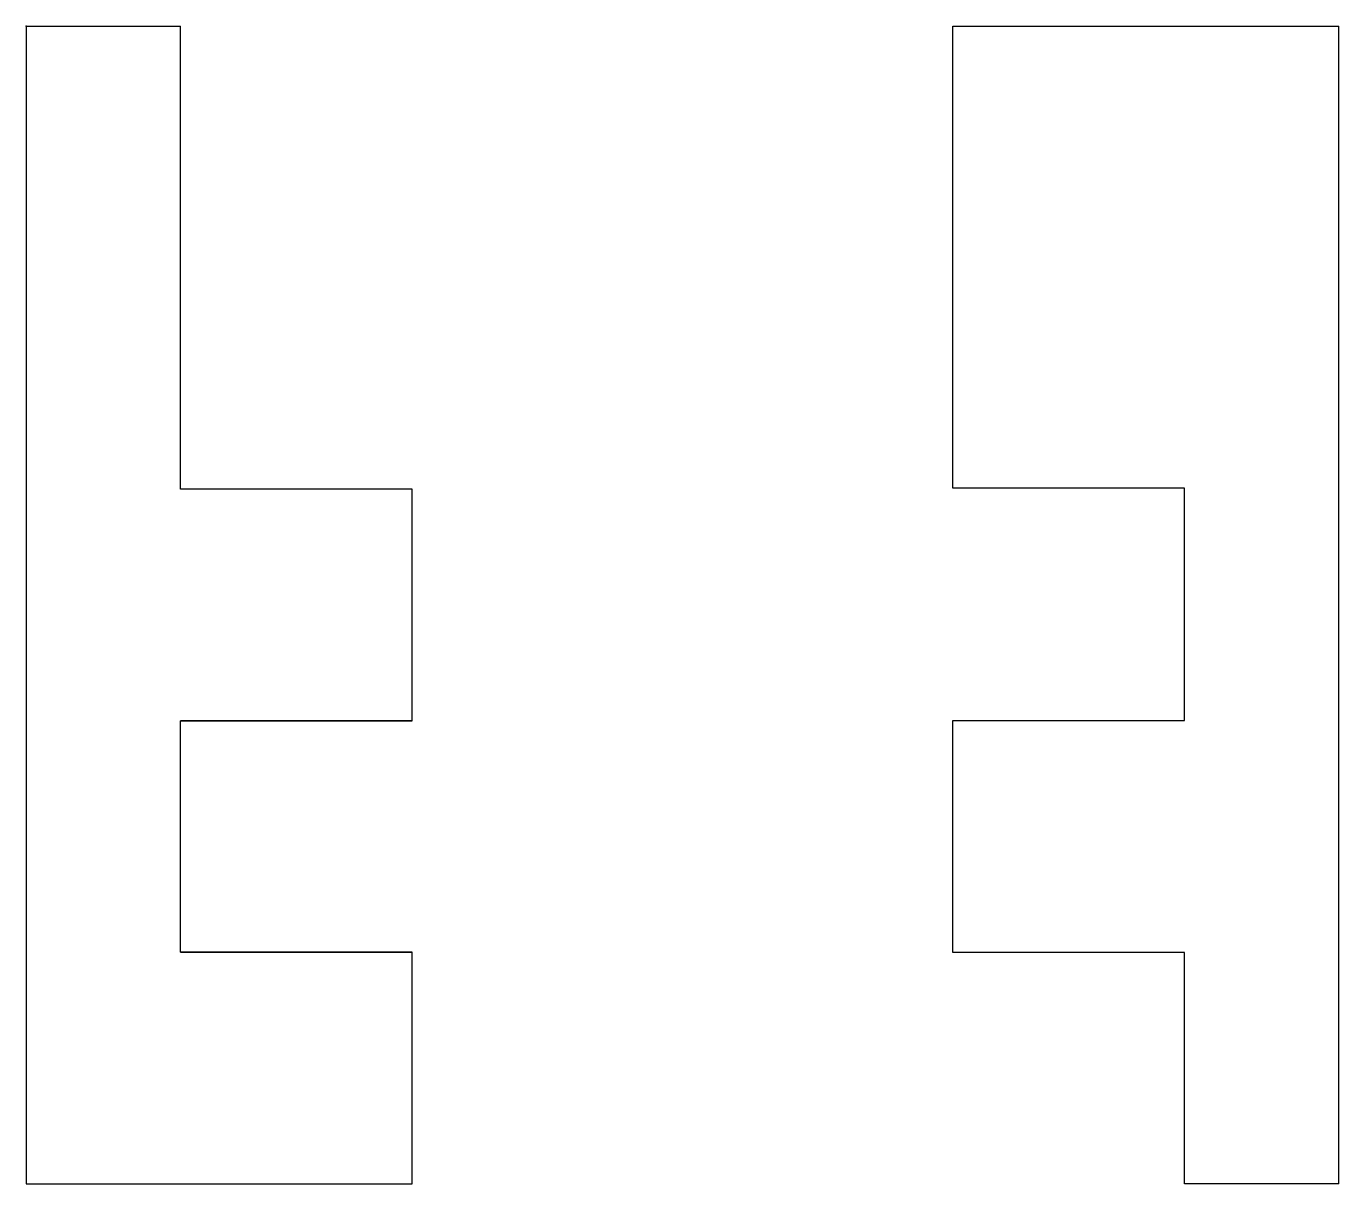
# Model space of a CAD drawing. Header units: millimetres. Extents: x 0 to 170, y -150 to 0.
import ezdxf

# ---------------------------------------------------------------- set-up
doc = ezdxf.new("R2010")
doc.units = ezdxf.units.MM
doc.header["$MEASUREMENT"] = 0
doc.layers.add('dennysefexy v1_Sketch1', color=7, linetype='Continuous')

msp = doc.modelspace()

# ---------------------------------------------------------------- linework, layer by layer
at = {"layer": 'dennysefexy v1_Sketch1'}
for p, q in [((0, 0), (20, 0)), ((0, 0), (0, -150)), ((0, 0), (0, -150)), ((0, 0), (20, 0)), ((20, -60), (20, 0)), ((20, -60), (20, 0)), ((120, 0), (150, 0)), ((150, 0), (170, 0)), ((170, -150), (170, 0)), ((120, -59.85), (120, 0)), ((50, -60), (20, -60)), ((50, -60), (20, -60)), ((50, -90), (50, -60)), ((50, -90), (50, -60)), ((150, -59.85), (120, -59.85)), ((150, -89.95), (150, -59.85)), ((150, -89.95), (150, -59.85)), ((20, -120), (20, -90)), ((50, -90), (20, -90)), ((20, -90), (50, -90)), ((20, -120), (20, -90)), ((120, -120.05), (120, -89.95)), ((120, -89.95), (150, -89.95)), ((50, -120), (20, -120)), ((20, -120), (50, -120)), ((50, -150), (50, -120)), ((50, -150), (50, -120)), ((150, -120.05), (120, -120.05)), ((150, -150), (150, -120.05)), ((0, -150), (50, -150)), ((0, -150), (50, -150)), ((170, -150), (150, -150))]:
    msp.add_line(p, q, dxfattribs=at)
msp.add_point((0, 0), dxfattribs=at)
msp.add_point((0, 0), dxfattribs=at)

doc.saveas('drawing.dxf')
